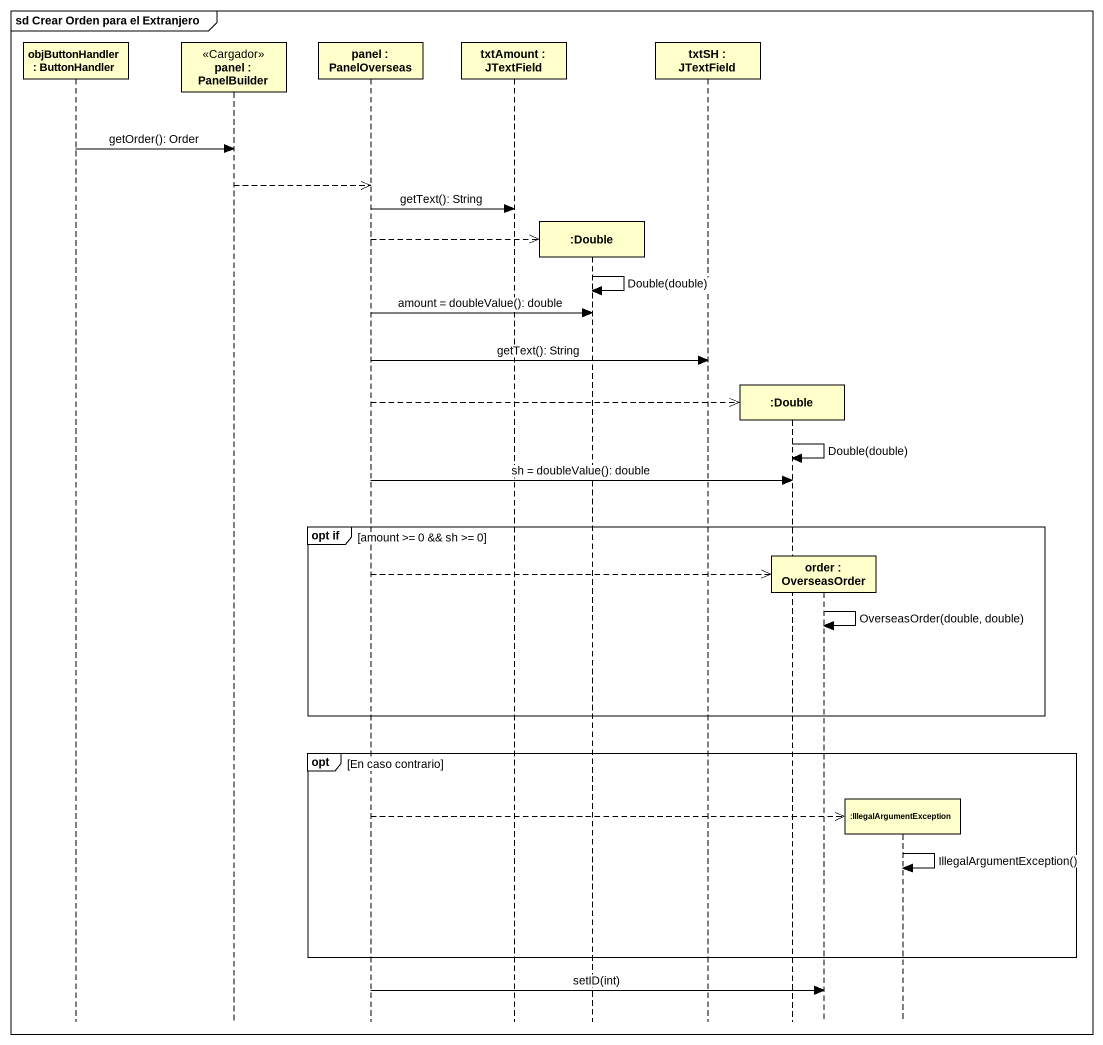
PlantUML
@startuml
mainframe sd Crear Orden para el Extranjero
hide footbox
participant "objButtonHandler : ButtonHandler" as objButtonHandler
participant "panel : PanelBuilder" as panel <<Cargador>>
participant "panel : PanelOverseas" as panel_2
participant "txtAmount : JTextField" as txtAmount
participant ":Double" as Double
participant "txtSH : JTextField" as txtSH
participant ":Double" as Double_2
participant "order : OverseasOrder" as order
participant ":IllegalArgumentException" as IllegalArgumentException

objButtonHandler -> panel : getOrder(): Order
panel -->> panel_2
panel_2 -> txtAmount : getText(): String
panel_2 -->> Double **
Double -> Double : Double(double)
panel_2 -> Double : amount = doubleValue(): double
panel_2 -> txtSH : getText(): String
panel_2 -->> Double_2 **
Double_2 -> Double_2 : Double(double)
panel_2 -> Double_2 : sh = doubleValue(): double
group opt if [amount >= 0 && sh >= 0]
  panel_2 -->> order **
  order -> order : OverseasOrder(double, double)
end
opt En caso contrario
  panel_2 -->> IllegalArgumentException **
  IllegalArgumentException -> IllegalArgumentException : IllegalArgumentException()
end
panel_2 -> order : setID(int)
@enduml
